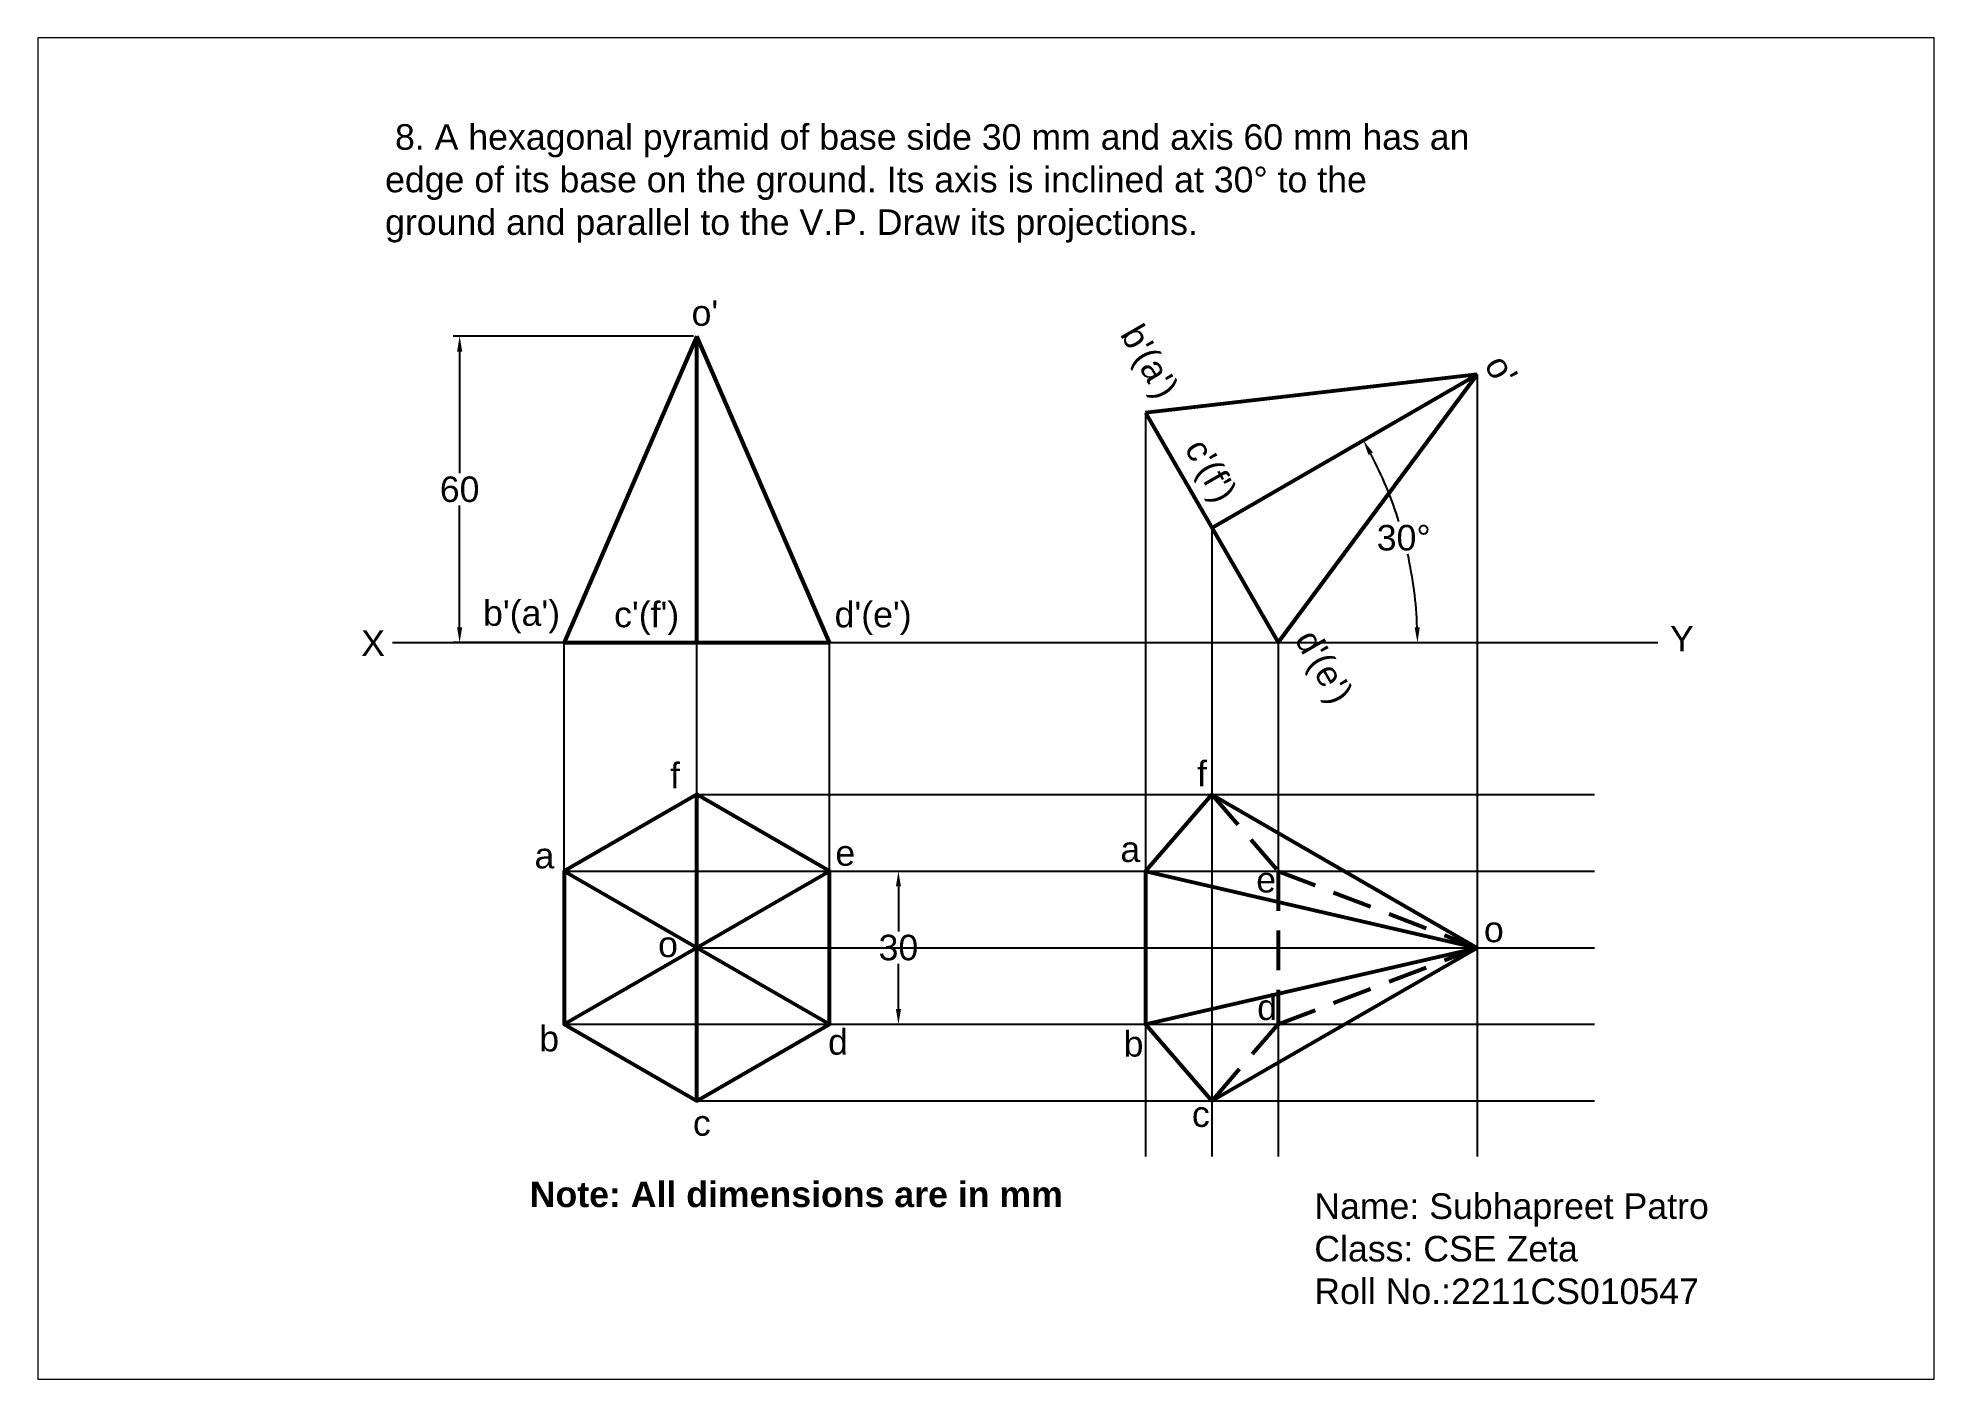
# Paper-space layout 'Layout8' of a CAD drawing. Header units: millimetres. Extents: x 30 to 267, y 21 to 189.
# The model-space entities are those that its viewports show. They can reach past a viewport. Long polylines and large blocks are cut down to what shows.
import ezdxf

# ---------------------------------------------------------------- set-up
doc = ezdxf.new("R2010")
doc.units = ezdxf.units.MM
doc.header["$PDMODE"] = 35
doc.header["$PDSIZE"] = 5
doc.linetypes.add('CENTER2', pattern=[28.575, 19.05, -3.175, 3.175, -3.175])
doc.linetypes.add('HIDDEN2', pattern=[4.7625, 3.175, -1.5875])
doc.styles.get("Standard").update_dxf_attribs({"font": 'arial.ttf'})
doc.dimstyles.new('ISO-25', dxfattribs={"dimtxt": 5, "dimasz": 3, "dimexe": 1.25, "dimexo": 0.625, "dimtad": 1, "dimtih": 1, "dimtoh": 1, "dimdec": 0, "dimtxsty": 'Standard', "dimcen": 2.5, "dimadec": 0, "dimazin": 0, "dimtfac": 1, "dimtdec": 0, "dimtmove": 0, "dimatfit": 3, "dimfxl": 1, "dimarcsym": 0})

# ---------------------------------------------------------------- blocks, each defined once
blk = doc.blocks.new('*D19')
at = {"color": 0, "lineweight": -2, "transparency": 16777216}
for start, end in [(17.3944, 27.8305), (2.1695, 12.6322)]:
    blk.add_arc((2863.49, 87.34), 79.24, start, end, dxfattribs=at)
at = {"color": 0, "transparency": 16777216}
for points in [[(2933.12, 124.09), (2934, 124.58), (2932.11, 126.96)], [(2943.17, 90.35), (2942.17, 90.33), (2942.73, 87.34)]]:
    blk.add_solid(points, dxfattribs=at)
at = {"layer": 'Defpoints', "color": 0, "transparency": 16777216}
for p in [(2954.42, 139.84), (2902.46, 109.84), (2941.52, 101.1), (2742.03, 87.34), (2989.8, 87.34)]:
    blk.add_point(p, dxfattribs=at)
at = {"color": 0, "transparency": 16777216, "insert": (2940.03, 107.85), "char_height": 5, "attachment_point": 5}
blk.add_mtext('30°', dxfattribs=at)
blk = doc.blocks.new('*D20')
at = {"color": 0, "lineweight": -2, "transparency": 16777216}
for p, q in [((2800.96, 147.34), (2753.9, 147.34)), ((2755.15, 144.34), (2755.15, 120.52)), ((2755.15, 90.34), (2755.15, 114.17)), ((2800.96, 87.34), (2753.9, 87.34))]:
    blk.add_line(p, q, dxfattribs=at)
at = {"color": 0, "transparency": 16777216}
for points in [[(2754.65, 144.34), (2755.65, 144.34), (2755.15, 147.34)], [(2754.65, 90.34), (2755.65, 90.34), (2755.15, 87.34)]]:
    blk.add_solid(points, dxfattribs=at)
at = {"layer": 'Defpoints', "color": 0, "transparency": 16777216}
for p in [(2755.15, 147.34), (2801.59, 147.34), (2801.59, 87.34)]:
    blk.add_point(p, dxfattribs=at)
at = {"color": 0, "transparency": 16777216, "insert": (2755.15, 117.34), "char_height": 5, "attachment_point": 5}
blk.add_mtext('60', dxfattribs=at)
blk = doc.blocks.new('*D21')
at = {"color": 0, "lineweight": -2, "transparency": 16777216}
for p, q in [((2828.19, 42.62), (2842.33, 42.62)), ((2841.08, 39.62), (2841.08, 30.8)), ((2841.08, 15.62), (2841.08, 24.44)), ((2828.19, 12.62), (2842.33, 12.62))]:
    blk.add_line(p, q, dxfattribs=at)
at = {"color": 0, "transparency": 16777216}
for points in [[(2840.58, 39.62), (2841.58, 39.62), (2841.08, 42.62)], [(2840.58, 15.62), (2841.58, 15.62), (2841.08, 12.62)]]:
    blk.add_solid(points, dxfattribs=at)
at = {"layer": 'Defpoints', "color": 0, "transparency": 16777216}
for p in [(2827.57, 42.62), (2827.57, 12.62), (2841.08, 12.62)]:
    blk.add_point(p, dxfattribs=at)
at = {"color": 0, "transparency": 16777216, "insert": (2841.08, 27.62), "char_height": 5, "attachment_point": 5}
blk.add_mtext('30', dxfattribs=at)

msp = doc.modelspace()

# ---------------------------------------------------------------- linework, layer by layer
at = {"lineweight": 53}
for p, q in [((2801.59, 147.34), (2775.61, 87.34)), ((2801.59, 87.34), (2801.59, 147.34)), ((2827.57, 87.34), (2801.59, 147.34)), ((2954.42, 139.84), (2889.47, 132.34)), ((2902.46, 109.84), (2954.42, 139.84)), ((2915.45, 87.34), (2954.42, 139.84)), ((2889.47, 132.34), (2915.45, 87.34)), ((2775.61, 87.34), (2827.57, 87.34)), ((2801.59, -2.38), (2801.59, 57.62)), ((2775.61, 42.62), (2827.57, 12.62)), ((2775.61, 12.62), (2827.57, 42.62))]:
    msp.add_line(p, q, dxfattribs=at)
for p, q in [((2954.42, 139.84), (2954.42, -13.26)), ((2889.47, 132.34), (2889.47, -13.26)), ((2902.46, 109.84), (2902.46, -13.26)), ((2742.03, 87.34), (2989.8, 87.34)), ((2775.61, 42.62), (2775.61, 87.34)), ((2801.59, -2.38), (2801.59, 87.34)), ((2827.57, 42.62), (2827.57, 87.34)), ((2915.45, 87.34), (2915.45, 42.62)), ((2801.59, 57.62), (2977.4, 57.62)), ((2775.61, 42.62), (2977.4, 42.62)), ((2801.59, 27.62), (2977.4, 27.62)), ((2775.61, 12.62), (2977.4, 12.62)), ((2915.45, 12.62), (2915.45, -13.26)), ((2801.59, -2.38), (2977.4, -2.38))]:
    msp.add_line(p, q)
msp.add_lwpolyline([(2801.59, 57.62), (2775.61, 42.62), (2775.61, 12.62), (2801.59, -2.38), (2827.57, 12.62), (2827.57, 42.62)], close=True, dxfattribs=at)
for points in [[(2902.46, 57.62), (2889.47, 42.62), (2889.47, 12.62), (2902.46, -2.38)], [(2902.46, 57.62), (2954.42, 27.62)], [(2889.47, 42.62), (2954.42, 27.62)], [(2889.47, 12.62), (2954.42, 27.62)], [(2902.46, -2.38), (2954.42, 27.62)]]:
    msp.add_lwpolyline(points, dxfattribs=at)
at = {"linetype": 'HIDDEN2', "lineweight": 53}
for points in [[(2902.46, 57.62), (2915.45, 42.62), (2915.45, 12.62), (2902.46, -2.38)], [(2915.45, 42.62), (2954.42, 27.62)], [(2915.45, 12.62), (2954.42, 27.62)]]:
    msp.add_lwpolyline(points, dxfattribs=at)

# ---------------------------------------------------------------- texts
at = {"char_height": 5, "attachment_point": 1}
for s, width, insert in [(' 8. A hexagonal pyramid of base side 30 mm and axis 60 mm has an \\Pedge of its base on the ground. Its axis is inclined at 30° to the \\Pground and parallel to the V.P. Draw its projections.', 229.1783, (2740.55, 188.84)), ("o'", 7.8963, (2800.57, 154.39)), ("c'(f')", 12.6871, (2785.4, 95.36)), ("d'(e')", 1.4857, (2828.58, 95.35)), ('X', 4.7435, (2735.87, 89.73)), ('Y', 11.0027, (2992.18, 90.61)), ('o', 8.0433, (2955.74, 33.7)), ('o', 8.0433, (2794.02, 30.78)), ('{\\fArial|b1|i0|c0|p34;Note: All dimensions are in mm}', 119.7537, (2768.88, -18.16)), ('Name: Subhapreet Patro\\PClass: CSE Zeta\\PRoll No.:2211CS010547', 77.9792, (2922.52, -20.47))]:
    msp.add_mtext_dynamic_manual_height_columns(s, width=width, gutter_width=25, heights=[0], dxfattribs=dict(at, insert=insert))
at = {"linetype": 'CENTER2', "insert": (2888.72, 150.23), "char_height": 5, "attachment_point": 1, "rotation": 300}
msp.add_mtext_dynamic_manual_height_columns("b'(a')", width=14.1216, gutter_width=25, heights=[0], dxfattribs=at)
at = {"char_height": 5, "attachment_point": 1, "rotation": 300}
for s, width, insert in [("o'", 7.8963, (2960.01, 144.25)), ("c'(f')", 12.6871, (2901.31, 127.86)), ("d'(e')", 1.4857, (2922.89, 90.47))]:
    msp.add_mtext_dynamic_manual_height_columns(s, width=width, gutter_width=25, heights=[0], dxfattribs=dict(at, insert=insert))
at = {"linetype": 'CENTER2', "insert": (2759.74, 95.64), "char_height": 5, "attachment_point": 1}
msp.add_mtext_dynamic_manual_height_columns("b'(a')", width=14.1216, gutter_width=25, heights=[0], dxfattribs=at)
at = {"linetype": 'HIDDEN2', "char_height": 5, "attachment_point": 1}
for s, width, insert in [('f', 2.1811, (2796.36, 63.84)), ('f', 2.1811, (2899.55, 64.19)), ('a', 5.2401, (2884.55, 49.4)), ('a', 5.2401, (2769.82, 48.15)), ('e', 2.1811, (2828.73, 48.67)), ('e', 2.1811, (2911.15, 43.43)), ('d', 2.3154, (2911.34, 18.46)), ('b', 4.7644, (2770.74, 12.33)), ('d', 2.3154, (2827.3, 11.68)), ('b', 4.7644, (2885.18, 11.31)), ('c', 4.6943, (2898.56, -2.46)), ('c', 4.6943, (2800.84, -4.19))]:
    msp.add_mtext_dynamic_manual_height_columns(s, width=width, gutter_width=25, heights=[0], dxfattribs=dict(at, insert=insert))

# ---------------------------------------------------------------- dimensions: what is measured, and where the dimension line sits
for p1, p2, distance, picture, middle in [((2801.59, 87.34), (2801.59, 147.34), 46.44, '*D20', (2755.15, 117.34)), ((2827.57, 42.62), (2827.57, 12.62), 13.51, '*D21', (2841.08, 27.62))]:
    dim = msp.add_aligned_dim(p1=p1, p2=p2, distance=distance, dimstyle='ISO-25')
    dim.commit()
    dim.dimension.update_dxf_attribs({"geometry": picture, "text_midpoint": middle})
dim = msp.add_angular_dim_2l(base=(2941.52, 101.1), line1=((2742.03, 87.34), (2989.8, 87.34)), line2=((2902.46, 109.84), (2954.42, 139.84)), dimstyle='ISO-25')
dim.commit()
dim.dimension.update_dxf_attribs({"geometry": '*D19', "text_midpoint": (2940.03, 107.85)})

psp = doc.layouts.new('Layout8')

# ---------------------------------------------------------------- viewports
at = {"layer": '0'}
psp.add_viewport(center=(148.5, 105), size=(237.6, 168), view_center_point=(2858.23, 74.45), view_height=262.5558, dxfattribs=at)

doc.saveas('drawing.dxf')
